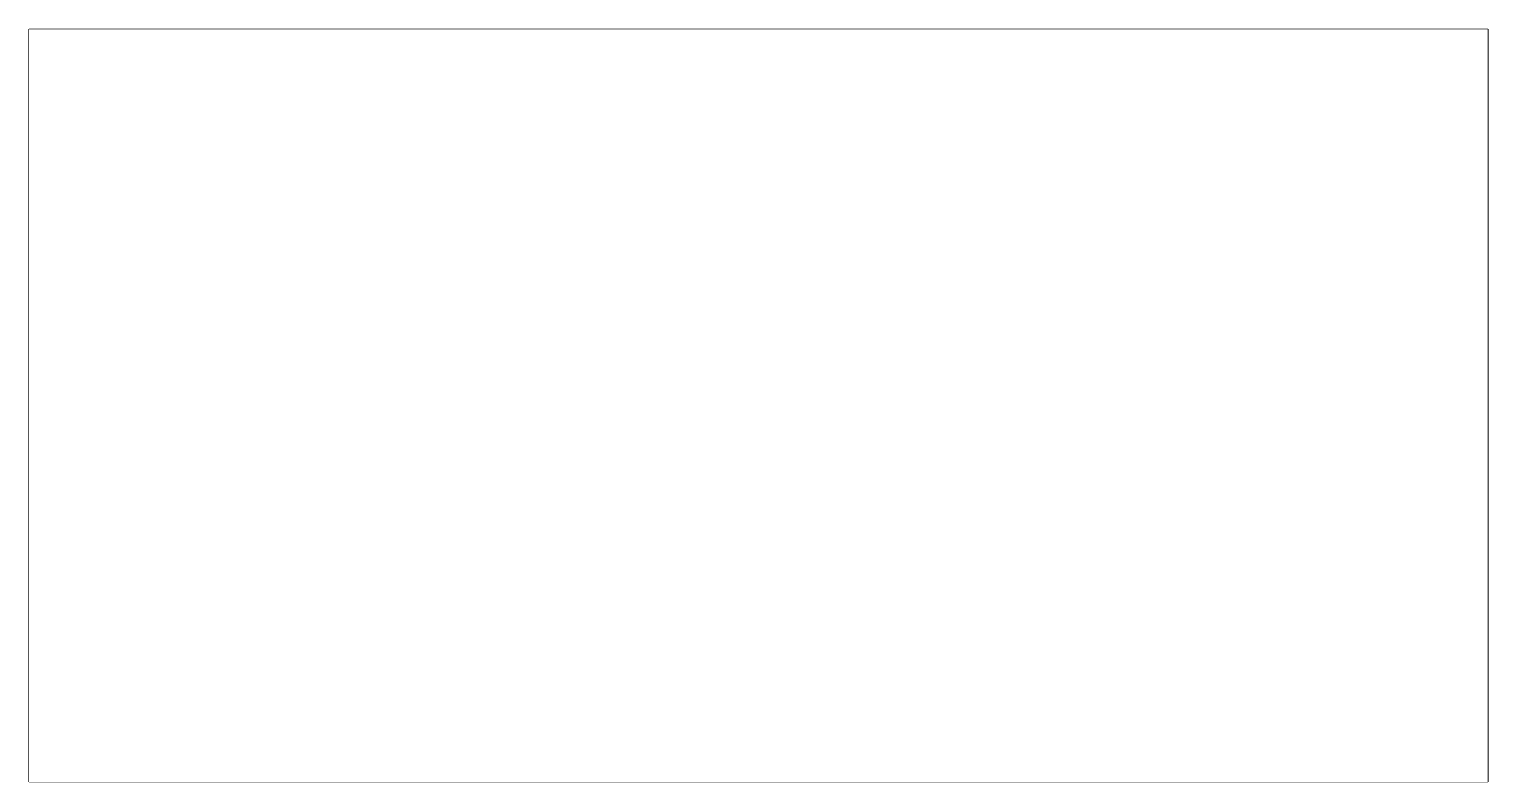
# Model space of a CAD drawing. Header units: millimetres. Extents: x 2675.32 to 2677.52, y 934.73 to 935.87.
import ezdxf

# ---------------------------------------------------------------- set-up
doc = ezdxf.new("R2010")
doc.units = ezdxf.units.MM
doc.layers.add('PV', color=170, linetype='Continuous')

# ---------------------------------------------------------------- blocks, each defined once
blk = doc.blocks.new('G$C670D3A8E')
at = {"layer": 'PV'}
blk.add_lwpolyline([(2.1991, 1.134), (2.1991, 0), (0, 0), (0, 1.134)], close=True, dxfattribs=at)
blk.add_wipeout([(0, 1.134), (2.1991, 1.134), (2.1991, 0), (0, 0)]).dxf.layer = 'PV'

msp = doc.modelspace()

# ---------------------------------------------------------------- block references
msp.add_blockref('G$C670D3A8E', (2675.3209, 934.734))

doc.saveas('drawing.dxf')
